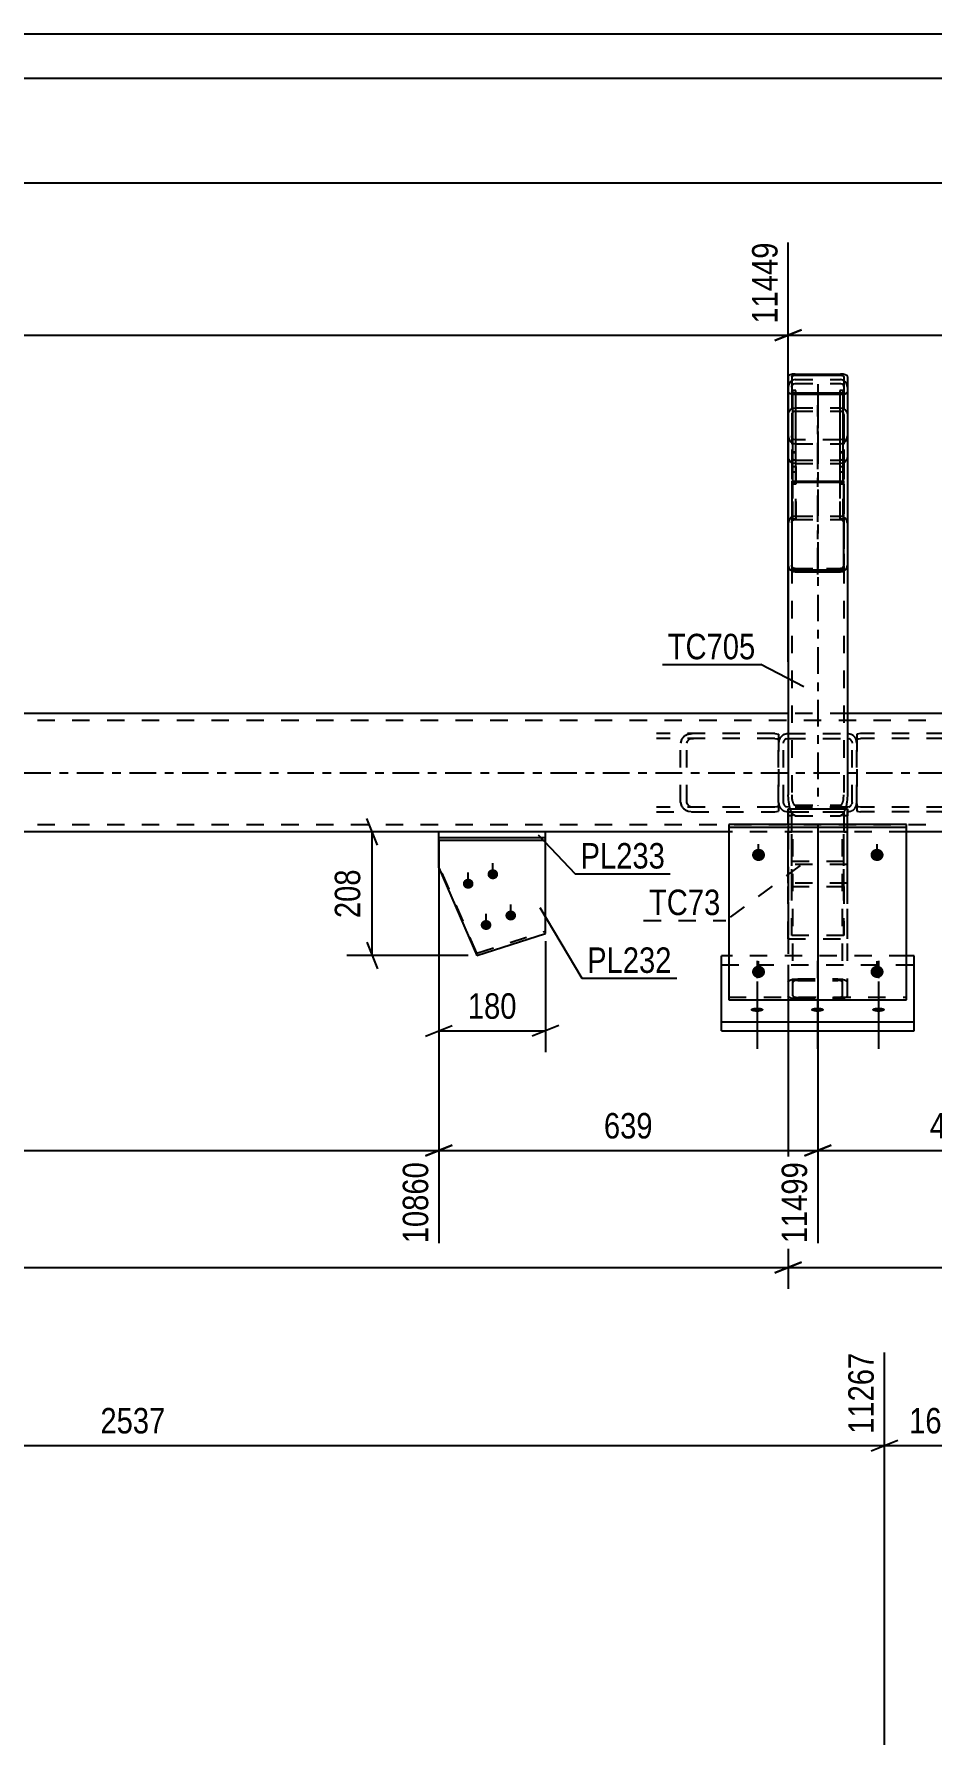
# Model space of a CAD drawing. Header units: millimetres. Extents: x -130 to 1059, y -611 to 230.
# Drawn here: x 655.5 to 756.5, y 38.6 to 230 of the extents above; entities that cross this region are included whole.
import ezdxf

# ---------------------------------------------------------------- set-up
doc = ezdxf.new("R2010")
doc.units = ezdxf.units.MM
doc.linetypes.add('DXK_LINE_DOT2', pattern=[3.9198, 1.9599, -1.9599])
doc.linetypes.add('DXK_LINE_DOT3', pattern=[5.9187, 2.979, -0.9799, 0.9799, -0.9799])
doc.styles.add('Arial Narrow', font='ARIALN.TTF', dxfattribs={"height": 0.2})

# ---------------------------------------------------------------- blocks, each defined once
blk = doc.blocks.new('Unknown-814407902-1163')
at = {"color": 5, "linetype": 'Continuous'}
for p, q in [((1058.56, 229.98), (-130.44, 229.98)), ((1053.56, 224.98), (-125.44, 224.98))]:
    blk.add_line(p, q, dxfattribs=at)
blk = doc.blocks.new('Part-814407902-5179 - 5096')
at = {"color": 2, "linetype": 'Continuous'}
for p, q in [((753.66, 141.04), (733.66, 141.04)), ((733.66, 141.04), (733.66, 121.34)), ((733.66, 140.76), (753.66, 140.76)), ((753.66, 121.34), (753.66, 141.04)), ((733.66, 121.34), (753.66, 121.34))]:
    blk.add_line(p, q, dxfattribs=at)
at = {"color": 7, "linetype": 'DXK_LINE_DOT2'}
blk.add_line((733.66, 121.62), (753.66, 121.62), dxfattribs=at)
blk = doc.blocks.new('Part-814407902-5217 - 5096')
at = {"color": 2, "linetype": 'Continuous'}
for p, q in [((740.33, 153.54), (347, 153.54)), ((975.32, 153.54), (747, 153.54)), ((701.03, 140.21), (386.63, 140.21)), ((733.66, 140.21), (713.04, 140.21)), ((774.34, 140.21), (753.66, 140.21))]:
    blk.add_line(p, q, dxfattribs=at)
at = {"color": 7, "linetype": 'DXK_LINE_DOT2'}
for p, q in [((747, 153.54), (740.33, 153.54)), ((975.32, 152.74), (9.25, 152.74)), ((975.32, 141.01), (9.25, 141.01)), ((713.04, 140.21), (701.03, 140.21)), ((753.66, 140.21), (733.66, 140.21))]:
    blk.add_line(p, q, dxfattribs=at)
at = {"color": 7, "linetype": 'DXK_LINE_DOT3'}
blk.add_line((9.25, 146.88), (975.32, 146.88), dxfattribs=at)
blk = doc.blocks.new('Part-814407902-5153 - 5096')
at = {"color": 2, "linetype": 'Continuous'}
for p, q in [((740.39, 191.55), (740.33, 191.45)), ((740.33, 191.45), (740.33, 187.17)), ((740.56, 191.64), (740.39, 191.55)), ((740.82, 191.7), (740.56, 191.64)), ((740.73, 191.45), (740.76, 191.5)), ((740.73, 191.45), (740.73, 189.72)), ((740.76, 191.5), (740.85, 191.55)), ((741.13, 191.72), (740.82, 191.7)), ((740.85, 191.55), (740.98, 191.58)), ((740.98, 191.58), (741.13, 191.59)), ((741.13, 191.72), (746.2, 191.72)), ((741.13, 191.59), (746.2, 191.59)), ((746.5, 191.7), (746.2, 191.72)), ((746.2, 191.59), (746.35, 191.58)), ((746.35, 191.58), (746.48, 191.55)), ((746.48, 191.55), (746.56, 191.5)), ((746.76, 191.64), (746.5, 191.7)), ((746.56, 191.5), (746.6, 191.45)), ((746.6, 191.45), (746.6, 189.72)), ((746.93, 191.55), (746.76, 191.64)), ((747, 191.45), (746.93, 191.55)), ((747, 191.45), (747, 187.17)), ((740.33, 189.72), (740.39, 189.61)), ((740.39, 189.61), (740.56, 189.52)), ((740.8, 189.47), (740.56, 189.52)), ((740.76, 189.66), (740.73, 189.72)), ((740.76, 189.66), (740.8, 189.65)), ((746.13, 189.58), (741.2, 189.58)), ((746.53, 189.65), (746.56, 189.66)), ((746.53, 189.47), (746.76, 189.52)), ((746.56, 189.66), (746.6, 189.72)), ((746.76, 189.52), (746.93, 189.61)), ((746.93, 189.61), (747, 189.72)), ((746.13, 189.44), (741.2, 189.44)), ((740.33, 170.22), (740.33, 144.38)), ((747, 170.22), (747, 144.38)), ((740.39, 143.48), (740.33, 144.38)), ((747, 144.38), (746.93, 143.48))]:
    blk.add_line(p, q, dxfattribs=at)
at = {"color": 7, "linetype": 'DXK_LINE_DOT2'}
for p, q in [((740.73, 189.72), (740.73, 144.38)), ((740.8, 189.65), (740.85, 189.62)), ((740.82, 189.46), (740.8, 189.47)), ((740.82, 189.46), (741.13, 189.44)), ((740.98, 189.59), (740.85, 189.62)), ((741.13, 189.58), (740.98, 189.59)), ((741.2, 189.58), (741.13, 189.58)), ((746.2, 189.58), (746.13, 189.58)), ((746.35, 189.59), (746.2, 189.58)), ((746.2, 189.44), (746.5, 189.46)), ((746.48, 189.62), (746.35, 189.59)), ((746.48, 189.62), (746.53, 189.65)), ((746.5, 189.46), (746.53, 189.47)), ((746.6, 189.72), (746.6, 144.38)), ((741.2, 189.44), (741.13, 189.44)), ((746.2, 189.44), (746.13, 189.44)), ((740.33, 187.17), (740.33, 170.22)), ((747, 187.17), (747, 170.22)), ((747, 153.54), (740.33, 153.54)), ((740.73, 144.38), (740.76, 143.93)), ((746.56, 143.93), (746.6, 144.38)), ((741.13, 142.04), (740.82, 142.22)), ((740.98, 143.3), (741.13, 143.21)), ((741.13, 143.21), (746.2, 143.21)), ((741.13, 142.04), (746.2, 142.04)), ((746.2, 143.21), (746.35, 143.3)), ((746.5, 142.22), (746.2, 142.04))]:
    blk.add_line(p, q, dxfattribs=at)
at = {"color": 7, "linetype": 'DXK_LINE_DOT3'}
blk.add_line((743.66, 190.58), (743.66, 143.18), dxfattribs=at)
at = {"color": 7, "linetype": 'DXK_LINE_DOT2'}
for centre, radius, start, end in [((742.11, 144.04), 1.36, 184.6487, 213.1186), ((745.21, 144.04), 1.36, 326.8814, 355.3513), ((743.1, 143.7), 2.72, 199.2661, 213.1186), ((744.22, 143.7), 2.72, 326.8814, 340.7308)]:
    blk.add_arc(centre, radius, start, end, dxfattribs=at)
at = {"color": 2, "linetype": 'Continuous'}
for centre, start, end in [((743.1, 143.7), 184.6487, 199.2661), ((744.22, 143.7), 340.7308, 355.3513)]:
    blk.add_arc(centre, 2.72, start, end, dxfattribs=at)
blk = doc.blocks.new('Part-814407902-5102 - 5096')
at = {"color": 2, "linetype": 'Continuous'}
for p, q in [((740.33, 141.04), (740.33, 142.81)), ((740.33, 142.81), (746.99, 142.81)), ((746.99, 141.04), (746.99, 142.81))]:
    blk.add_line(p, q, dxfattribs=at)
at = {"color": 7, "linetype": 'DXK_LINE_DOT2'}
for p, q in [((740.33, 142.81), (740.33, 142.04)), ((740.33, 142.04), (740.33, 140.21)), ((740.73, 142.04), (740.33, 142.04)), ((746.59, 142.43), (740.73, 142.43)), ((740.73, 142.43), (740.73, 142.04)), ((740.73, 134.08), (740.73, 142.43)), ((740.73, 140.21), (740.73, 142.04)), ((746.59, 134.08), (746.59, 142.43)), ((746.59, 142.04), (746.59, 140.21)), ((746.59, 142.43), (746.59, 142.04)), ((746.99, 142.04), (746.59, 142.04)), ((746.99, 140.21), (746.99, 142.04)), ((746.99, 142.81), (746.99, 142.04)), ((740.33, 134.46), (740.33, 141.04)), ((740.33, 136.55), (740.33, 140.21)), ((740.33, 140.21), (740.73, 140.21)), ((740.33, 140.21), (740.33, 140.21)), ((740.33, 140.21), (740.73, 140.21)), ((740.73, 136.92), (740.73, 140.21)), ((740.73, 140.21), (740.73, 140.21)), ((746.59, 140.21), (746.59, 140.21)), ((746.59, 140.21), (746.99, 140.21)), ((746.59, 136.92), (746.59, 140.21)), ((746.59, 140.21), (746.99, 140.21)), ((746.99, 134.46), (746.99, 141.04)), ((746.99, 136.55), (746.99, 140.21)), ((746.99, 136.55), (740.33, 136.55)), ((740.33, 128.19), (740.33, 136.55)), ((740.73, 128.57), (740.73, 136.92)), ((740.73, 136.92), (746.59, 136.92)), ((746.59, 128.57), (746.59, 136.92)), ((746.99, 128.19), (746.99, 136.55)), ((746.99, 134.46), (740.33, 134.46)), ((740.33, 134.46), (740.33, 128.19)), ((740.73, 128.57), (740.73, 134.08)), ((740.73, 134.08), (746.59, 134.08)), ((746.59, 134.08), (746.59, 128.57)), ((746.99, 128.19), (746.99, 134.46)), ((746.59, 128.57), (740.73, 128.57)), ((740.33, 128.19), (746.99, 128.19))]:
    blk.add_line(p, q, dxfattribs=at)
blk = doc.blocks.new('Part-814407902-5103 - 5096')
at = {"color": 2, "linetype": 'Continuous'}
for p, q in [((740.39, 187.46), (740.56, 187.7)), ((740.8, 187.85), (740.56, 187.7)), ((746.53, 187.85), (746.76, 187.7)), ((746.76, 187.7), (746.93, 187.46)), ((740.33, 187.17), (740.39, 187.46)), ((740.33, 187.17), (740.33, 170.22)), ((746.93, 187.46), (747, 187.17)), ((747, 187.17), (747, 170.22)), ((740.39, 175.27), (740.33, 174.98)), ((740.56, 175.51), (740.39, 175.27)), ((740.73, 175.62), (740.56, 175.51)), ((746.76, 175.51), (746.6, 175.62)), ((746.93, 175.27), (746.76, 175.51)), ((747, 174.98), (746.93, 175.27)), ((740.33, 170.22), (740.39, 169.93)), ((740.39, 169.93), (740.56, 169.69)), ((740.56, 169.69), (740.82, 169.53)), ((740.82, 169.53), (741.13, 169.47)), ((741.13, 169.47), (746.2, 169.47)), ((746.2, 169.47), (746.5, 169.53)), ((746.5, 169.53), (746.76, 169.69)), ((746.76, 169.69), (746.93, 169.93)), ((746.93, 169.93), (747, 170.22))]:
    blk.add_line(p, q, dxfattribs=at)
at = {"color": 7, "linetype": 'DXK_LINE_DOT2'}
for p, q in [((740.82, 187.87), (740.8, 187.85)), ((740.82, 187.87), (741.13, 187.92)), ((741.13, 187.55), (740.98, 187.52)), ((741.13, 187.92), (746.2, 187.92)), ((741.13, 187.55), (746.2, 187.55)), ((746.2, 187.92), (746.5, 187.87)), ((746.35, 187.52), (746.2, 187.55)), ((746.5, 187.87), (746.53, 187.85)), ((740.76, 187.32), (740.73, 187.17)), ((740.73, 187.17), (740.73, 170.22)), ((740.85, 187.44), (740.76, 187.32)), ((740.98, 187.52), (740.85, 187.44)), ((746.48, 187.44), (746.35, 187.52)), ((746.56, 187.32), (746.48, 187.44)), ((746.6, 187.17), (746.56, 187.32)), ((746.6, 187.17), (746.6, 170.22)), ((740.39, 182.13), (740.33, 182.41)), ((740.56, 181.88), (740.39, 182.13)), ((740.82, 181.72), (740.56, 181.88)), ((740.73, 182.41), (740.76, 182.27)), ((740.76, 182.27), (740.85, 182.15)), ((740.85, 182.15), (740.98, 182.07)), ((740.98, 182.07), (741.13, 182.04)), ((741.13, 182.04), (746.2, 182.04)), ((746.2, 182.04), (746.35, 182.07)), ((746.35, 182.07), (746.48, 182.15)), ((746.48, 182.15), (746.56, 182.27)), ((746.76, 181.88), (746.5, 181.72)), ((746.56, 182.27), (746.6, 182.41)), ((746.93, 182.13), (746.76, 181.88)), ((747, 182.41), (746.93, 182.13)), ((741.13, 181.66), (740.82, 181.72)), ((741.13, 181.66), (746.2, 181.66)), ((746.5, 181.72), (746.2, 181.66)), ((740.82, 175.68), (740.73, 175.62)), ((740.73, 174.98), (740.76, 175.13)), ((740.76, 175.13), (740.85, 175.25)), ((741.13, 175.73), (740.82, 175.68)), ((740.85, 175.25), (740.98, 175.33)), ((740.98, 175.33), (741.13, 175.36)), ((741.13, 175.73), (746.2, 175.73)), ((741.13, 175.36), (746.2, 175.36)), ((746.5, 175.68), (746.2, 175.73)), ((746.2, 175.36), (746.35, 175.33)), ((746.35, 175.33), (746.48, 175.25)), ((746.48, 175.25), (746.56, 175.13)), ((746.6, 175.62), (746.5, 175.68)), ((746.56, 175.13), (746.6, 174.98)), ((740.76, 170.08), (740.73, 170.22)), ((740.85, 169.96), (740.76, 170.08)), ((740.98, 169.87), (740.85, 169.96)), ((741.13, 169.85), (740.98, 169.87)), ((741.13, 169.85), (746.2, 169.85)), ((746.35, 169.87), (746.2, 169.85)), ((746.48, 169.96), (746.35, 169.87)), ((746.56, 170.08), (746.48, 169.96)), ((746.6, 170.22), (746.56, 170.08))]:
    blk.add_line(p, q, dxfattribs=at)
at = {"color": 7, "linetype": 'DXK_LINE_DOT3'}
blk.add_line((743.66, 169.18), (743.66, 188.22), dxfattribs=at)
blk = doc.blocks.new('Part-814407902-5154 - 5096')
at = {"color": 7, "linetype": 'DXK_LINE_DOT2'}
for p, q in [((740.39, 190.58), (740.33, 190.24)), ((740.33, 190.24), (740.33, 179.07)), ((740.56, 190.86), (740.39, 190.58)), ((740.82, 191.04), (740.56, 190.86)), ((740.73, 190.24), (740.76, 190.41)), ((740.73, 190.24), (740.73, 179.07)), ((740.76, 190.41), (740.85, 190.55)), ((741.13, 191.11), (740.82, 191.04)), ((740.85, 190.55), (740.98, 190.64)), ((740.98, 190.64), (741.13, 190.68)), ((741.13, 191.11), (746.2, 191.11)), ((741.13, 190.68), (746.2, 190.68)), ((746.5, 191.04), (746.2, 191.11)), ((746.2, 190.68), (746.35, 190.64)), ((746.35, 190.64), (746.48, 190.55)), ((746.48, 190.55), (746.56, 190.41)), ((746.76, 190.86), (746.5, 191.04)), ((746.56, 190.41), (746.6, 190.24)), ((746.6, 190.24), (746.6, 179.07)), ((746.93, 190.58), (746.76, 190.86)), ((747, 190.24), (746.93, 190.58)), ((747, 190.24), (747, 179.07)), ((740.33, 184.76), (740.39, 184.43)), ((740.39, 184.43), (740.56, 184.14)), ((740.56, 184.14), (740.82, 183.96)), ((740.76, 184.59), (740.73, 184.76)), ((740.85, 184.45), (740.76, 184.59)), ((740.82, 183.96), (741.13, 183.89)), ((740.98, 184.36), (740.85, 184.45)), ((741.13, 184.32), (740.98, 184.36)), ((746.2, 184.32), (741.13, 184.32)), ((741.13, 183.89), (746.2, 183.89)), ((746.35, 184.36), (746.2, 184.32)), ((746.2, 183.89), (746.5, 183.96)), ((746.48, 184.45), (746.35, 184.36)), ((746.56, 184.59), (746.48, 184.45)), ((746.5, 183.96), (746.76, 184.14)), ((746.6, 184.76), (746.56, 184.59)), ((746.76, 184.14), (746.93, 184.43)), ((746.93, 184.43), (747, 184.76))]:
    blk.add_line(p, q, dxfattribs=at)
at = {"color": 7, "linetype": 'DXK_LINE_DOT3'}
blk.add_line((743.66, 189.21), (743.66, 181.64), dxfattribs=at)
blk = doc.blocks.new('Part-814407902-5111 - 5096')
at = {"color": 7, "linetype": 'DXK_LINE_DOT2'}
for p, q in [((738.82, 151.28), (725.52, 151.28)), ((729.67, 151.28), (729.11, 151.19)), ((738.82, 151.28), (739.25, 151.21)), ((739.25, 151.21), (739.25, 142.54)), ((738.82, 150.74), (725.52, 150.74)), ((728.32, 150.62), (728.21, 150.21)), ((728.21, 143.54), (728.21, 150.21)), ((728.94, 150.21), (729, 150.41)), ((728.94, 143.54), (728.94, 150.21)), ((729.39, 150.7), (729.67, 150.74)), ((738.82, 150.74), (739.1, 150.7)), ((739.1, 150.7), (739.25, 150.63)), ((728.21, 143.54), (728.32, 143.13)), ((729, 143.34), (728.94, 143.54)), ((738.82, 143.01), (725.52, 143.01)), ((725.52, 142.48), (738.82, 142.48)), ((729.11, 142.56), (729.67, 142.48)), ((729.67, 143.01), (729.39, 143.05)), ((739.1, 143.05), (738.82, 143.01)), ((738.82, 142.48), (739.25, 142.54)), ((739.25, 143.12), (739.1, 143.05))]:
    blk.add_line(p, q, dxfattribs=at)
for centre, radius, start, end in [((729.45, 149.9), 1.34, 104.5547, 147.5896), ((729.56, 150.06), 0.668, 104.5547, 147.5896), ((729.45, 143.85), 1.34, 212.4104, 255.4453), ((729.56, 143.7), 0.668, 212.4104, 255.4453)]:
    blk.add_arc(centre, radius, start, end, dxfattribs=at)
blk = doc.blocks.new('Part-814407902-5114 - 5096')
at = {"color": 7, "linetype": 'DXK_LINE_DOT2'}
for p, q in [((748.48, 151.28), (748.05, 151.21)), ((748.05, 151.21), (748.05, 142.54)), ((761.79, 151.28), (748.48, 151.28)), ((758.19, 151.19), (757.63, 151.28)), ((748.05, 150.63), (748.2, 150.7)), ((748.2, 150.7), (748.48, 150.74)), ((761.79, 150.74), (748.48, 150.74)), ((757.63, 150.74), (757.91, 150.7)), ((758.31, 150.41), (758.37, 150.21)), ((758.37, 143.54), (758.37, 150.21)), ((759.1, 150.21), (758.99, 150.62)), ((759.1, 143.54), (759.1, 150.21)), ((758.37, 143.54), (758.31, 143.34)), ((758.99, 143.13), (759.1, 143.54)), ((748.2, 143.05), (748.05, 143.12)), ((748.05, 142.54), (748.48, 142.48)), ((748.48, 143.01), (748.2, 143.05)), ((761.79, 143.01), (748.48, 143.01)), ((761.79, 142.48), (748.48, 142.48)), ((757.91, 143.05), (757.63, 143.01)), ((757.63, 142.48), (758.19, 142.56))]:
    blk.add_line(p, q, dxfattribs=at)
for centre, radius, start, end in [((757.86, 149.9), 1.34, 32.4105, 75.4453), ((757.75, 150.06), 0.668, 32.4105, 75.4453), ((757.75, 143.7), 0.668, 284.5547, 327.5895), ((757.86, 143.85), 1.34, 284.5547, 327.5895)]:
    blk.add_arc(centre, radius, start, end, dxfattribs=at)
blk = doc.blocks.new('Part-814407902-5119 - 5096')
at = {"color": 7, "linetype": 'DXK_LINE_DOT2'}
for p, q in [((740.32, 151.28), (739.91, 151.19)), ((740.32, 151.28), (746.99, 151.28)), ((747.39, 151.19), (746.99, 151.28)), ((739.33, 150.62), (739.25, 150.21)), ((739.25, 143.54), (739.25, 150.21)), ((739.79, 150.21), (739.83, 150.41)), ((739.79, 143.54), (739.79, 150.21)), ((740.12, 150.7), (740.32, 150.74)), ((740.32, 150.74), (746.99, 150.74)), ((746.99, 150.74), (747.19, 150.7)), ((747.48, 150.41), (747.52, 150.21)), ((747.52, 143.54), (747.52, 150.21)), ((748.05, 150.21), (747.97, 150.62)), ((748.05, 143.54), (748.05, 150.21)), ((739.25, 143.54), (739.33, 143.13)), ((739.83, 143.34), (739.79, 143.54)), ((747.52, 143.54), (747.48, 143.34)), ((747.97, 143.13), (748.05, 143.54)), ((739.91, 142.56), (740.32, 142.48)), ((740.32, 143.01), (740.12, 143.05)), ((746.99, 143.01), (740.32, 143.01)), ((740.32, 142.48), (746.99, 142.48)), ((747.19, 143.05), (746.99, 143.01)), ((746.99, 142.48), (747.39, 142.56))]:
    blk.add_line(p, q, dxfattribs=at)
for centre, radius, start, end in [((740.32, 150.21), 1.07, 112.5, 157.5), ((746.99, 150.21), 1.07, 22.5, 67.5), ((740.32, 150.21), 0.533, 112.5, 157.5), ((746.99, 150.21), 0.533, 22.5, 67.5), ((740.32, 143.54), 1.07, 202.5, 247.5), ((740.32, 143.54), 0.533, 202.5, 247.5), ((746.99, 143.54), 0.533, 292.5, 337.5), ((746.99, 143.54), 1.07, 292.5, 337.5)]:
    blk.add_arc(centre, radius, start, end, dxfattribs=at)
blk = doc.blocks.new('Part-814407902-5130 - 5096')
at = {"color": 7, "linetype": 'DXK_LINE_DOT2'}
for p, q in [((747, 140.21), (740.33, 140.21)), ((740.33, 140.21), (740.33, 121.78)), ((740.86, 121.78), (740.86, 140.21)), ((746.46, 121.78), (746.46, 140.21)), ((747, 121.78), (747, 140.21)), ((740.33, 123.33), (740.41, 123.47)), ((740.41, 123.47), (740.64, 123.59)), ((740.64, 123.59), (740.99, 123.67)), ((740.9, 123.4), (740.86, 123.33)), ((741.02, 123.46), (740.9, 123.4)), ((740.99, 123.67), (741.4, 123.7)), ((741.19, 123.5), (741.02, 123.46)), ((741.4, 123.51), (741.19, 123.5)), ((741.4, 123.7), (745.93, 123.7)), ((741.4, 123.51), (745.93, 123.51)), ((745.93, 123.7), (746.34, 123.67)), ((746.13, 123.5), (745.93, 123.51)), ((746.31, 123.46), (746.13, 123.5)), ((746.42, 123.4), (746.31, 123.46)), ((746.34, 123.67), (746.68, 123.59)), ((746.46, 123.33), (746.42, 123.4)), ((746.68, 123.59), (746.91, 123.47)), ((746.91, 123.47), (747, 123.33)), ((740.41, 121.64), (740.33, 121.78)), ((740.64, 121.52), (740.41, 121.64)), ((740.99, 121.44), (740.64, 121.52)), ((740.86, 121.78), (740.9, 121.71)), ((740.9, 121.71), (741.02, 121.65)), ((741.4, 121.42), (740.99, 121.44)), ((741.02, 121.65), (741.19, 121.61)), ((741.19, 121.61), (741.4, 121.6)), ((741.4, 121.6), (745.93, 121.6)), ((741.4, 121.42), (745.93, 121.42)), ((745.93, 121.6), (746.13, 121.61)), ((746.34, 121.44), (745.93, 121.42)), ((746.13, 121.61), (746.31, 121.65)), ((746.31, 121.65), (746.42, 121.71)), ((746.68, 121.52), (746.34, 121.44)), ((746.42, 121.71), (746.46, 121.78)), ((746.91, 121.64), (746.68, 121.52)), ((747, 121.78), (746.91, 121.64))]:
    blk.add_line(p, q, dxfattribs=at)
at = {"color": 7, "linetype": 'DXK_LINE_DOT3'}
blk.add_line((743.66, 140.21), (743.66, 122.56), dxfattribs=at)
blk = doc.blocks.new('Part-814407902-5173 - 5096')
at = {"color": 2, "linetype": 'Continuous'}
for p, q in [((732.83, 117.85), (732.83, 126.26)), ((733.66, 126.26), (732.83, 126.26)), ((754.5, 126.26), (753.66, 126.26)), ((754.5, 117.85), (754.5, 126.26)), ((732.83, 118.85), (754.5, 118.85)), ((732.83, 117.85), (754.5, 117.85))]:
    blk.add_line(p, q, dxfattribs=at)
at = {"color": 7, "linetype": 'DXK_LINE_DOT2'}
for p, q in [((732.83, 125.26), (754.5, 125.26)), ((753.66, 126.26), (733.66, 126.26))]:
    blk.add_line(p, q, dxfattribs=at)
blk = doc.blocks.new('Part-814407902-5176 - 5096')
at = {"color": 2, "linetype": 'Continuous'}
for p, q in [((740.73, 179.68), (740.73, 169.71)), ((740.73, 179.68), (746.6, 179.68)), ((740.73, 179.55), (746.6, 179.55)), ((746.6, 169.71), (746.6, 179.68)), ((740.73, 169.71), (746.6, 169.71))]:
    blk.add_line(p, q, dxfattribs=at)
at = {"color": 7, "linetype": 'DXK_LINE_DOT2'}
blk.add_line((740.73, 169.85), (746.6, 169.85), dxfattribs=at)
blk = doc.blocks.new('Bolt-814407902-5266 - 5096')
at = {"linetype": 'Continuous'}
for points in [[(736.83, 119.97), (736.68, 119.97), (736.53, 119.99), (736.4, 120.02), (736.28, 120.05), (736.19, 120.09), (736.13, 120.14), (736.1, 120.19), (736.1, 120.24), (736.13, 120.3), (736.19, 120.34), (736.28, 120.39), (736.4, 120.42), (736.53, 120.45), (736.68, 120.46), (736.83, 120.47), (736.98, 120.46), (737.13, 120.45), (737.26, 120.42), (737.37, 120.39), (737.46, 120.34), (737.53, 120.3), (737.56, 120.24), (737.56, 120.19), (737.53, 120.14), (737.46, 120.09), (737.37, 120.05), (737.26, 120.02), (737.13, 119.99), (736.98, 119.97)], [(743.63, 119.97), (743.48, 119.97), (743.33, 119.99), (743.2, 120.02), (743.08, 120.05), (742.99, 120.09), (742.93, 120.14), (742.9, 120.19), (742.9, 120.24), (742.93, 120.3), (742.99, 120.34), (743.08, 120.39), (743.2, 120.42), (743.33, 120.45), (743.48, 120.46), (743.63, 120.47), (743.78, 120.46), (743.93, 120.45), (744.06, 120.42), (744.17, 120.39), (744.26, 120.34), (744.33, 120.3), (744.36, 120.24), (744.36, 120.19), (744.33, 120.14), (744.26, 120.09), (744.17, 120.05), (744.06, 120.02), (743.93, 119.99), (743.78, 119.97)], [(750.5, 119.97), (750.34, 119.97), (750.2, 119.99), (750.06, 120.02), (749.95, 120.05), (749.86, 120.09), (749.8, 120.14), (749.77, 120.19), (749.77, 120.24), (749.8, 120.3), (749.86, 120.34), (749.95, 120.39), (750.06, 120.42), (750.2, 120.45), (750.34, 120.46), (750.5, 120.47), (750.65, 120.46), (750.79, 120.45), (750.93, 120.42), (751.04, 120.39), (751.13, 120.34), (751.19, 120.3), (751.22, 120.24), (751.22, 120.19), (751.19, 120.14), (751.13, 120.09), (751.04, 120.05), (750.93, 120.02), (750.79, 119.99), (750.65, 119.97)]]:
    blk.add_hatch(color=1, dxfattribs=at).paths.add_polyline_path(points)
at = {"color": 1, "linetype": 'DXK_LINE_DOT2'}
for p, q in [((736.83, 125.71), (736.83, 120.51)), ((743.63, 125.71), (743.63, 120.51)), ((750.5, 125.71), (750.5, 120.51)), ((736.83, 123.38), (736.83, 118.18)), ((750.5, 123.38), (750.5, 118.18))]:
    blk.add_line(p, q, dxfattribs=at)
at = {"color": 1, "linetype": 'Continuous'}
for p, q in [((736.83, 121.03), (736.83, 115.83)), ((743.63, 121.03), (743.63, 115.83)), ((750.5, 121.03), (750.5, 115.83))]:
    blk.add_line(p, q, dxfattribs=at)
blk = doc.blocks.new('Bolt-814407902-5269 - 5096')
at = {"linetype": 'Continuous'}
for points in [[(750.33, 138.32), (750.48, 138.3), (750.63, 138.26), (750.76, 138.19), (750.87, 138.09), (750.96, 137.97), (751.03, 137.84), (751.06, 137.7), (751.06, 137.56), (751.03, 137.42), (750.96, 137.29), (750.87, 137.17), (750.76, 137.07), (750.63, 137), (750.48, 136.96), (750.33, 136.94), (750.18, 136.96), (750.03, 137), (749.9, 137.07), (749.78, 137.17), (749.69, 137.29), (749.63, 137.42), (749.6, 137.56), (749.6, 137.7), (749.63, 137.84), (749.69, 137.97), (749.78, 138.09), (749.9, 138.19), (750.03, 138.26), (750.18, 138.3)], [(750.33, 125.17), (750.48, 125.15), (750.63, 125.11), (750.76, 125.03), (750.87, 124.94), (750.96, 124.82), (751.03, 124.69), (751.06, 124.55), (751.06, 124.4), (751.03, 124.26), (750.96, 124.13), (750.87, 124.02), (750.76, 123.92), (750.63, 123.85), (750.48, 123.8), (750.33, 123.79), (750.18, 123.8), (750.03, 123.85), (749.9, 123.92), (749.78, 124.02), (749.69, 124.13), (749.63, 124.26), (749.6, 124.4), (749.6, 124.55), (749.63, 124.69), (749.69, 124.82), (749.78, 124.94), (749.9, 125.03), (750.03, 125.11), (750.18, 125.15)]]:
    blk.add_hatch(color=1, dxfattribs=at).paths.add_polyline_path(points)
at = {"color": 1, "linetype": 'Continuous'}
for p, q in [((750.33, 137.06), (750.33, 138.84)), ((750.33, 123.91), (750.33, 125.69))]:
    blk.add_line(p, q, dxfattribs=at)
blk = doc.blocks.new('Part-814407902-5295 - 5096')
at = {"color": 7, "linetype": 'DXK_LINE_DOT2'}
for p, q in [((701.03, 139.54), (701.03, 139.58)), ((701.03, 139.58), (713.04, 139.58)), ((701.03, 139.54), (701.03, 139.58)), ((713.04, 139.54), (713.04, 139.58)), ((713.04, 139.54), (713.04, 139.58)), ((705.31, 126.58), (701.03, 136.44)), ((705.31, 126.58), (713.04, 129.07)), ((705.31, 126.31), (705.31, 126.58))]:
    blk.add_line(p, q, dxfattribs=at)
at = {"color": 2, "linetype": 'Continuous'}
for p, q in [((701.03, 136.17), (701.03, 139.54)), ((701.03, 139.3), (713.04, 139.3)), ((713.04, 128.8), (713.04, 139.54)), ((701.03, 136.17), (705.31, 126.31)), ((705.31, 126.31), (713.04, 128.8))]:
    blk.add_line(p, q, dxfattribs=at)
blk = doc.blocks.new('Part-814407902-5296 - 5096')
at = {"color": 2, "linetype": 'Continuous'}
for p, q in [((713.04, 140.21), (701.03, 140.21)), ((701.03, 139.54), (701.03, 140.21)), ((713.04, 139.54), (713.04, 140.21)), ((713.04, 139.54), (701.03, 139.54))]:
    blk.add_line(p, q, dxfattribs=at)
blk = doc.blocks.new('Bolt-814407902-5297 - 5096')
at = {"linetype": 'Continuous'}
for points in [[(707.1, 136.02), (707.23, 136), (707.35, 135.97), (707.46, 135.91), (707.55, 135.83), (707.62, 135.74), (707.67, 135.63), (707.7, 135.51), (707.7, 135.39), (707.67, 135.28), (707.62, 135.17), (707.55, 135.08), (707.46, 135), (707.35, 134.94), (707.23, 134.9), (707.1, 134.89), (706.98, 134.9), (706.86, 134.94), (706.75, 135), (706.66, 135.08), (706.58, 135.17), (706.53, 135.28), (706.51, 135.39), (706.51, 135.51), (706.53, 135.63), (706.58, 135.74), (706.66, 135.83), (706.75, 135.91), (706.86, 135.97), (706.98, 136)], [(704.33, 134.95), (704.45, 134.94), (704.57, 134.9), (704.68, 134.84), (704.77, 134.77), (704.85, 134.67), (704.9, 134.56), (704.92, 134.45), (704.92, 134.33), (704.9, 134.21), (704.85, 134.11), (704.77, 134.01), (704.68, 133.93), (704.57, 133.87), (704.45, 133.84), (704.33, 133.82), (704.2, 133.84), (704.08, 133.87), (703.97, 133.93), (703.88, 134.01), (703.81, 134.11), (703.76, 134.21), (703.73, 134.33), (703.73, 134.45), (703.76, 134.56), (703.81, 134.67), (703.88, 134.77), (703.97, 134.84), (704.08, 134.9), (704.2, 134.94)], [(706.34, 130.31), (706.46, 130.3), (706.58, 130.26), (706.69, 130.2), (706.79, 130.13), (706.86, 130.03), (706.91, 129.92), (706.94, 129.81), (706.94, 129.69), (706.91, 129.57), (706.86, 129.47), (706.79, 129.37), (706.69, 129.29), (706.58, 129.23), (706.46, 129.2), (706.34, 129.18), (706.22, 129.2), (706.1, 129.23), (705.99, 129.29), (705.89, 129.37), (705.82, 129.47), (705.77, 129.57), (705.74, 129.69), (705.74, 129.81), (705.77, 129.92), (705.82, 130.03), (705.89, 130.13), (705.99, 130.2), (706.1, 130.26), (706.22, 130.3)], [(709.12, 131.38), (709.24, 131.36), (709.36, 131.33), (709.47, 131.27), (709.56, 131.19), (709.64, 131.09), (709.69, 130.99), (709.71, 130.87), (709.71, 130.75), (709.69, 130.64), (709.64, 130.53), (709.56, 130.44), (709.47, 130.36), (709.36, 130.3), (709.24, 130.26), (709.12, 130.25), (708.99, 130.26), (708.87, 130.3), (708.77, 130.36), (708.67, 130.44), (708.6, 130.53), (708.55, 130.64), (708.52, 130.75), (708.52, 130.87), (708.55, 130.99), (708.6, 131.09), (708.67, 131.19), (708.77, 131.27), (708.87, 131.33), (708.99, 131.36)]]:
    blk.add_hatch(color=1, dxfattribs=at).paths.add_polyline_path(points)
at = {"color": 1, "linetype": 'Continuous'}
for p, q in [((707.1, 135), (707.1, 136.71)), ((704.33, 133.93), (704.33, 135.64)), ((709.12, 130.36), (709.12, 132.07)), ((706.34, 129.29), (706.34, 131))]:
    blk.add_line(p, q, dxfattribs=at)
blk = doc.blocks.new('Bolt-814407902-5314 - 5096')
at = {"linetype": 'Continuous'}
for points in [[(736.99, 138.32), (737.15, 138.3), (737.29, 138.26), (737.43, 138.19), (737.54, 138.09), (737.63, 137.97), (737.69, 137.84), (737.72, 137.7), (737.72, 137.56), (737.69, 137.42), (737.63, 137.29), (737.54, 137.17), (737.43, 137.07), (737.29, 137), (737.15, 136.96), (736.99, 136.94), (736.84, 136.96), (736.7, 137), (736.56, 137.07), (736.45, 137.17), (736.36, 137.29), (736.3, 137.42), (736.27, 137.56), (736.27, 137.7), (736.3, 137.84), (736.36, 137.97), (736.45, 138.09), (736.56, 138.19), (736.7, 138.26), (736.84, 138.3)], [(736.99, 125.17), (737.15, 125.15), (737.29, 125.11), (737.43, 125.03), (737.54, 124.94), (737.63, 124.82), (737.69, 124.69), (737.72, 124.55), (737.72, 124.4), (737.69, 124.26), (737.63, 124.13), (737.54, 124.02), (737.43, 123.92), (737.29, 123.85), (737.15, 123.8), (736.99, 123.79), (736.84, 123.8), (736.7, 123.85), (736.56, 123.92), (736.45, 124.02), (736.36, 124.13), (736.3, 124.26), (736.27, 124.4), (736.27, 124.55), (736.3, 124.69), (736.36, 124.82), (736.45, 124.94), (736.56, 125.03), (736.7, 125.11), (736.84, 125.15)]]:
    blk.add_hatch(color=1, dxfattribs=at).paths.add_polyline_path(points)
at = {"color": 1, "linetype": 'Continuous'}
for p, q in [((736.99, 137.06), (736.99, 138.84)), ((736.99, 123.91), (736.99, 125.69))]:
    blk.add_line(p, q, dxfattribs=at)
blk = doc.blocks.new('Part-814407902-5317 - 5096')
at = {"color": 2, "linetype": 'Continuous'}
for p, q in [((740.8, 189.86), (740.8, 179.68)), ((741.2, 189.86), (740.8, 189.86)), ((741.2, 179.68), (741.2, 189.86)), ((740.8, 182.97), (741.2, 182.97)), ((740.8, 179.68), (741.2, 179.68))]:
    blk.add_line(p, q, dxfattribs=at)
at = {"color": 7, "linetype": 'DXK_LINE_DOT2'}
for p, q in [((740.8, 182.9), (741.2, 182.9)), ((740.8, 179.68), (740.8, 175.73)), ((741.2, 175.73), (741.2, 179.68)), ((740.8, 175.73), (741.2, 175.73))]:
    blk.add_line(p, q, dxfattribs=at)
blk = doc.blocks.new('Part-814407902-5320 - 5096')
at = {"color": 7, "linetype": 'DXK_LINE_DOT2'}
for p, q in [((746.13, 181.31), (746.13, 175.39)), ((746.13, 181.31), (746.53, 181.31)), ((746.13, 180.72), (746.53, 180.72)), ((746.53, 181.31), (746.53, 175.39)), ((746.13, 179.37), (746.53, 179.37)), ((746.53, 175.39), (746.13, 175.39))]:
    blk.add_line(p, q, dxfattribs=at)
blk = doc.blocks.new('Part-814407902-5323 - 5096')
at = {"color": 7, "linetype": 'DXK_LINE_DOT2'}
for p, q in [((740.8, 181.31), (740.8, 175.39)), ((740.8, 181.31), (741.2, 181.31)), ((740.8, 180.72), (741.2, 180.72)), ((741.2, 181.31), (741.2, 175.39)), ((740.8, 179.37), (741.2, 179.37)), ((741.2, 175.39), (740.8, 175.39))]:
    blk.add_line(p, q, dxfattribs=at)
blk = doc.blocks.new('Part-814407902-5326 - 5096')
at = {"color": 2, "linetype": 'Continuous'}
for p, q in [((746.13, 189.86), (746.13, 179.68)), ((746.53, 189.86), (746.13, 189.86)), ((746.53, 179.68), (746.53, 189.86)), ((746.13, 182.97), (746.53, 182.97)), ((746.13, 179.68), (746.53, 179.68))]:
    blk.add_line(p, q, dxfattribs=at)
at = {"color": 7, "linetype": 'DXK_LINE_DOT2'}
for p, q in [((746.13, 182.9), (746.53, 182.9)), ((746.13, 179.68), (746.13, 175.73)), ((746.53, 175.73), (746.53, 179.68)), ((746.13, 175.73), (746.53, 175.73))]:
    blk.add_line(p, q, dxfattribs=at)
blk = doc.blocks.new('StraightDimension-814407902-34197 - 1390')
at = {"color": 7, "linetype": 'Continuous'}
for p, q in [((751.16, -9), (751.16, 81.64)), ((582.05, -9), (582.05, 79.81)), ((583.55, 71.8), (580.55, 70.6)), ((582.05, 71.2), (751.16, 71.2)), ((749.66, 70.6), (752.66, 71.8))]:
    blk.add_line(p, q, dxfattribs=at)
at = {"color": 0, "linetype": 'Continuous'}
blk.add_wipeout([(750.56, 82.24), (746.36, 82.24), (746.36, 71.9), (750.56, 71.9)], dxfattribs=at)
at = {"color": 0}
blk.add_wipeout([(670.86, 71.95), (670.86, 76.15), (662.35, 76.15), (662.35, 71.95)], dxfattribs=at)
at = {"color": 3, "linetype": 'Continuous', "style": 'Arial Narrow'}
blk.add_text('11267', height=2.863, rotation=90.0002, dxfattribs=at).set_placement((749.96, 72.5))
at = {"color": 3, "style": 'Arial Narrow'}
blk.add_text('2537', height=2.863, dxfattribs=at).set_placement((662.95, 72.55))
blk = doc.blocks.new('StraightDimension-814407902-34196 - 1390')
at = {"color": 7, "linetype": 'Continuous'}
for p, q in [((762.2, -9), (762.2, 86.14)), ((751.16, -9), (751.16, 81.64)), ((749.66, 70.6), (752.66, 71.8)), ((751.16, 71.2), (762.2, 71.2)), ((763.7, 71.8), (760.7, 70.6))]:
    blk.add_line(p, q, dxfattribs=at)
at = {"color": 0}
blk.add_wipeout([(760.02, 71.95), (760.02, 76.15), (753.34, 76.15), (753.34, 71.95)], dxfattribs=at)
at = {"color": 0, "linetype": 'Continuous'}
blk.add_wipeout([(761.6, 86.74), (757.4, 86.74), (757.4, 76.4), (761.6, 76.4)], dxfattribs=at)
at = {"color": 3, "linetype": 'Continuous', "style": 'Arial Narrow'}
blk.add_text('11433', height=2.863, rotation=90.0002, dxfattribs=at).set_placement((761, 77))
at = {"color": 3, "style": 'Arial Narrow'}
blk.add_text('166', height=2.863, dxfattribs=at).set_placement((753.94, 72.55))
blk = doc.blocks.new('StraightDimension-814407902-32824 - 5096')
at = {"color": 7, "linetype": 'Continuous'}
for p, q in [((701.03, 136.55), (701.03, 115.45)), ((713.04, 127.93), (713.04, 115.45)), ((699.53, 117.25), (702.53, 118.45)), ((701.03, 117.85), (713.04, 117.85)), ((714.54, 118.45), (711.54, 117.25))]:
    blk.add_line(p, q, dxfattribs=at)
at = {"color": 0}
blk.add_wipeout([(710.38, 118.6), (710.38, 122.8), (703.69, 122.8), (703.69, 118.6)], dxfattribs=at)
at = {"color": 3, "style": 'Arial Narrow'}
blk.add_text('180', height=2.863, dxfattribs=at).set_placement((704.29, 119.2))
blk = doc.blocks.new('StraightDimension-814407902-42594 - 5096')
at = {"color": 7, "linetype": 'Continuous'}
for p, q in [((701.03, 139.21), (701.03, 93.94)), ((374.62, 104.38), (701.03, 104.38)), ((699.53, 103.78), (702.53, 104.98))]:
    blk.add_line(p, q, dxfattribs=at)
at = {"color": 0, "linetype": 'Continuous'}
blk.add_wipeout([(700.43, 103.68), (696.23, 103.68), (696.23, 93.34), (700.43, 93.34)], dxfattribs=at)
at = {"color": 3, "linetype": 'Continuous', "style": 'Arial Narrow'}
blk.add_text('10860', height=2.863, rotation=90.0002, dxfattribs=at).set_placement((699.83, 93.94))
blk = doc.blocks.new('StraightDimension-814407902-5429 - 5096')
at = {"color": 7, "linetype": 'Continuous'}
for p, q in [((740.33, 159.37), (740.33, 206.54)), ((340.33, 196.1), (740.33, 196.1)), ((738.83, 195.5), (741.83, 196.7))]:
    blk.add_line(p, q, dxfattribs=at)
at = {"color": 0, "linetype": 'Continuous'}
blk.add_wipeout([(739.73, 207.14), (735.53, 207.14), (735.53, 196.8), (739.73, 196.8)], dxfattribs=at)
at = {"color": 3, "linetype": 'Continuous', "style": 'Arial Narrow'}
blk.add_text('11449', height=2.863, rotation=90.0002, dxfattribs=at).set_placement((739.13, 197.4))
blk = doc.blocks.new('StraightDimension-814407902-5442 - 5096')
at = {"color": 7, "linetype": 'Continuous'}
for p, q in [((740.33, 159.37), (740.33, 206.54)), ((741.83, 196.7), (738.83, 195.5)), ((740.33, 196.1), (975.32, 196.1))]:
    blk.add_line(p, q, dxfattribs=at)
blk = doc.blocks.new('StraightDimension-814407902-5465 - 5096')
at = {"color": 7, "linetype": 'Continuous'}
for p, q in [((740.33, 125.26), (740.33, 88.81)), ((340.33, 91.21), (740.33, 91.21)), ((738.83, 90.61), (741.83, 91.81))]:
    blk.add_line(p, q, dxfattribs=at)
blk = doc.blocks.new('StraightDimension-814407902-5474 - 5096')
at = {"color": 7, "linetype": 'Continuous'}
for p, q in [((740.33, 125.26), (740.33, 88.81)), ((741.83, 91.81), (738.83, 90.61)), ((740.33, 91.21), (975.32, 91.21))]:
    blk.add_line(p, q, dxfattribs=at)
blk = doc.blocks.new('StraightDimension-814407902-27141 - 5096')
at = {"color": 7, "linetype": 'Continuous'}
blk.add_line((-13.85, 213.25), (976.99, 213.25), dxfattribs=at)
blk = doc.blocks.new('StraightDimension-814407902-32801 - 5096')
at = {"color": 7, "linetype": 'Continuous'}
for p, q in [((694.13, 138.71), (692.93, 141.71)), ((700.03, 140.21), (690.68, 140.21)), ((693.53, 126.31), (693.53, 140.21)), ((704.31, 126.31), (690.68, 126.31)), ((692.93, 127.81), (694.13, 124.81))]:
    blk.add_line(p, q, dxfattribs=at)
at = {"color": 0}
blk.add_wipeout([(692.78, 136.6), (688.58, 136.6), (688.58, 129.92), (692.78, 129.92)], dxfattribs=at)
at = {"color": 3, "style": 'Arial Narrow'}
blk.add_text('208', height=2.863, rotation=90.0002, dxfattribs=at).set_placement((692.18, 130.52))
blk = doc.blocks.new('StraightDimension-814407902-42592 - 5096')
at = {"color": 7, "linetype": 'Continuous'}
for p, q in [((743.66, 141.04), (743.66, 93.94)), ((774.34, 138.88), (774.34, 93.94)), ((745.16, 104.98), (742.16, 103.78)), ((743.66, 104.38), (774.34, 104.38)), ((772.84, 103.78), (775.84, 104.98))]:
    blk.add_line(p, q, dxfattribs=at)
at = {"color": 0}
blk.add_wipeout([(762.34, 105.13), (762.34, 109.33), (755.66, 109.33), (755.66, 105.13)], dxfattribs=at)
at = {"color": 0, "linetype": 'Continuous'}
blk.add_wipeout([(773.74, 103.68), (769.54, 103.68), (769.54, 93.34), (773.74, 93.34)], dxfattribs=at)
at = {"color": 3, "style": 'Arial Narrow'}
blk.add_text('460', height=2.863, dxfattribs=at).set_placement((756.26, 105.73))
at = {"color": 3, "linetype": 'Continuous', "style": 'Arial Narrow'}
blk.add_text('11959', height=2.863, rotation=90.0002, dxfattribs=at).set_placement((773.14, 93.94))
blk = doc.blocks.new('StraightDimension-814407902-42593 - 5096')
at = {"color": 7, "linetype": 'Continuous'}
for p, q in [((743.66, 141.04), (743.66, 93.94)), ((701.03, 139.21), (701.03, 93.94)), ((702.53, 104.98), (699.53, 103.78)), ((701.03, 104.38), (743.66, 104.38)), ((742.16, 103.78), (745.16, 104.98))]:
    blk.add_line(p, q, dxfattribs=at)
at = {"color": 0}
blk.add_wipeout([(725.69, 105.13), (725.69, 109.33), (719, 109.33), (719, 105.13)], dxfattribs=at)
at = {"color": 0, "linetype": 'Continuous'}
blk.add_wipeout([(743.06, 103.68), (738.86, 103.68), (738.86, 93.34), (743.06, 93.34)], dxfattribs=at)
at = {"color": 3, "style": 'Arial Narrow'}
blk.add_text('639', height=2.863, dxfattribs=at).set_placement((719.6, 105.73))
at = {"color": 3, "linetype": 'Continuous', "style": 'Arial Narrow'}
blk.add_text('11499', height=2.863, rotation=90.0002, dxfattribs=at).set_placement((742.46, 93.94))
blk = doc.blocks.new('Mark-814407902-5126 - 5096')
at = {"color": 0}
blk.add_wipeout([(732.7, 130.86), (732.7, 133.86), (724.67, 133.86), (724.67, 130.86)], dxfattribs=at)
blk.add_wipeout([(732.7, 130.86), (732.7, 133.86), (724.67, 133.86), (724.67, 130.86)], dxfattribs=at)
at = {"color": 30, "linetype": 'DXK_LINE_DOT2'}
for p in [(741.68, 136.43), (724.07, 130.26)]:
    blk.add_line(p, (733.3, 130.26), dxfattribs=at)
at = {"color": 3, "style": 'Arial Narrow'}
blk.add_text('TC73', height=2.863, dxfattribs=at).set_placement((724.67, 130.86))
blk = doc.blocks.new('Mark-814407902-5149 - 5096')
at = {"color": 0}
blk.add_wipeout([(736.64, 159.64), (736.64, 162.64), (726.78, 162.64), (726.78, 159.64)], dxfattribs=at)
blk.add_wipeout([(736.64, 159.64), (736.64, 162.64), (726.78, 162.64), (726.78, 159.64)], dxfattribs=at)
at = {"color": 30, "linetype": 'Continuous'}
for p in [(726.18, 159.04), (742.08, 156.53)]:
    blk.add_line(p, (737.24, 159.04), dxfattribs=at)
at = {"color": 3, "style": 'Arial Narrow'}
blk.add_text('TC705', height=2.863, dxfattribs=at).set_placement((726.78, 159.64))
blk = doc.blocks.new('Mark-814407902-32808 - 5096')
at = {"color": 0}
blk.add_wipeout([(727.21, 124.36), (727.21, 127.36), (717.71, 127.36), (717.71, 124.36)], dxfattribs=at)
blk.add_wipeout([(727.21, 124.36), (727.21, 127.36), (717.71, 127.36), (717.71, 124.36)], dxfattribs=at)
at = {"color": 30, "linetype": 'Continuous'}
for p, q in [((712.39, 131.7), (717.11, 123.76)), ((717.11, 123.76), (727.81, 123.76))]:
    blk.add_line(p, q, dxfattribs=at)
at = {"color": 3, "style": 'Arial Narrow'}
blk.add_text('PL232', height=2.863, dxfattribs=at).set_placement((717.71, 124.36))
blk = doc.blocks.new('Mark-814407902-32811 - 5096')
at = {"color": 0}
blk.add_wipeout([(726.47, 136.1), (726.47, 139.1), (716.97, 139.1), (716.97, 136.1)], dxfattribs=at)
blk.add_wipeout([(726.47, 136.1), (726.47, 139.1), (716.97, 139.1), (716.97, 136.1)], dxfattribs=at)
at = {"color": 30, "linetype": 'Continuous'}
for p, q in [((712.19, 139.9), (716.37, 135.5)), ((716.37, 135.5), (727.07, 135.5))]:
    blk.add_line(p, q, dxfattribs=at)
at = {"color": 3, "style": 'Arial Narrow'}
blk.add_text('PL233', height=2.863, dxfattribs=at).set_placement((716.97, 136.1))

msp = doc.modelspace()

# ---------------------------------------------------------------- block references
for name in ['Unknown-814407902-1163', 'Part-814407902-5153 - 5096', 'Part-814407902-5154 - 5096', 'Part-814407902-5317 - 5096', 'Part-814407902-5326 - 5096', 'Part-814407902-5103 - 5096', 'Part-814407902-5323 - 5096', 'Part-814407902-5320 - 5096', 'Part-814407902-5176 - 5096', 'Part-814407902-5217 - 5096', 'Part-814407902-5111 - 5096', 'Part-814407902-5119 - 5096', 'Part-814407902-5114 - 5096', 'Part-814407902-5102 - 5096', 'Part-814407902-5296 - 5096', 'Part-814407902-5179 - 5096', 'Part-814407902-5130 - 5096', 'Part-814407902-5295 - 5096', 'Bolt-814407902-5314 - 5096', 'Bolt-814407902-5269 - 5096', 'Bolt-814407902-5297 - 5096', 'Part-814407902-5173 - 5096', 'Bolt-814407902-5266 - 5096']:
    msp.add_blockref(name, (0, 0))

# ---------------------------------------------------------------- next in the draw order: block references
for name in ['StraightDimension-814407902-5429 - 5096', 'StraightDimension-814407902-32824 - 5096', 'StraightDimension-814407902-34197 - 1390']:
    msp.add_blockref(name, (0, 0))

# ---------------------------------------------------------------- next in the draw order: block references
for name in ['StraightDimension-814407902-5442 - 5096', 'StraightDimension-814407902-42594 - 5096', 'StraightDimension-814407902-34196 - 1390']:
    msp.add_blockref(name, (0, 0))

# ---------------------------------------------------------------- next in the draw order: block references
for name in ['StraightDimension-814407902-27141 - 5096', 'StraightDimension-814407902-5465 - 5096']:
    msp.add_blockref(name, (0, 0))

# ---------------------------------------------------------------- next in the draw order: block references
for name in ['Mark-814407902-5149 - 5096', 'StraightDimension-814407902-32801 - 5096', 'StraightDimension-814407902-5474 - 5096']:
    msp.add_blockref(name, (0, 0))

# ---------------------------------------------------------------- next in the draw order: block references
msp.add_blockref('StraightDimension-814407902-42592 - 5096', (0, 0))

# ---------------------------------------------------------------- next in the draw order: block references
msp.add_blockref('StraightDimension-814407902-42593 - 5096', (0, 0))

# ---------------------------------------------------------------- next in the draw order: block references
msp.add_blockref('Mark-814407902-5126 - 5096', (0, 0))

# ---------------------------------------------------------------- next in the draw order: block references
for name in ['Mark-814407902-32811 - 5096', 'Mark-814407902-32808 - 5096']:
    msp.add_blockref(name, (0, 0))

doc.saveas('drawing.dxf')
